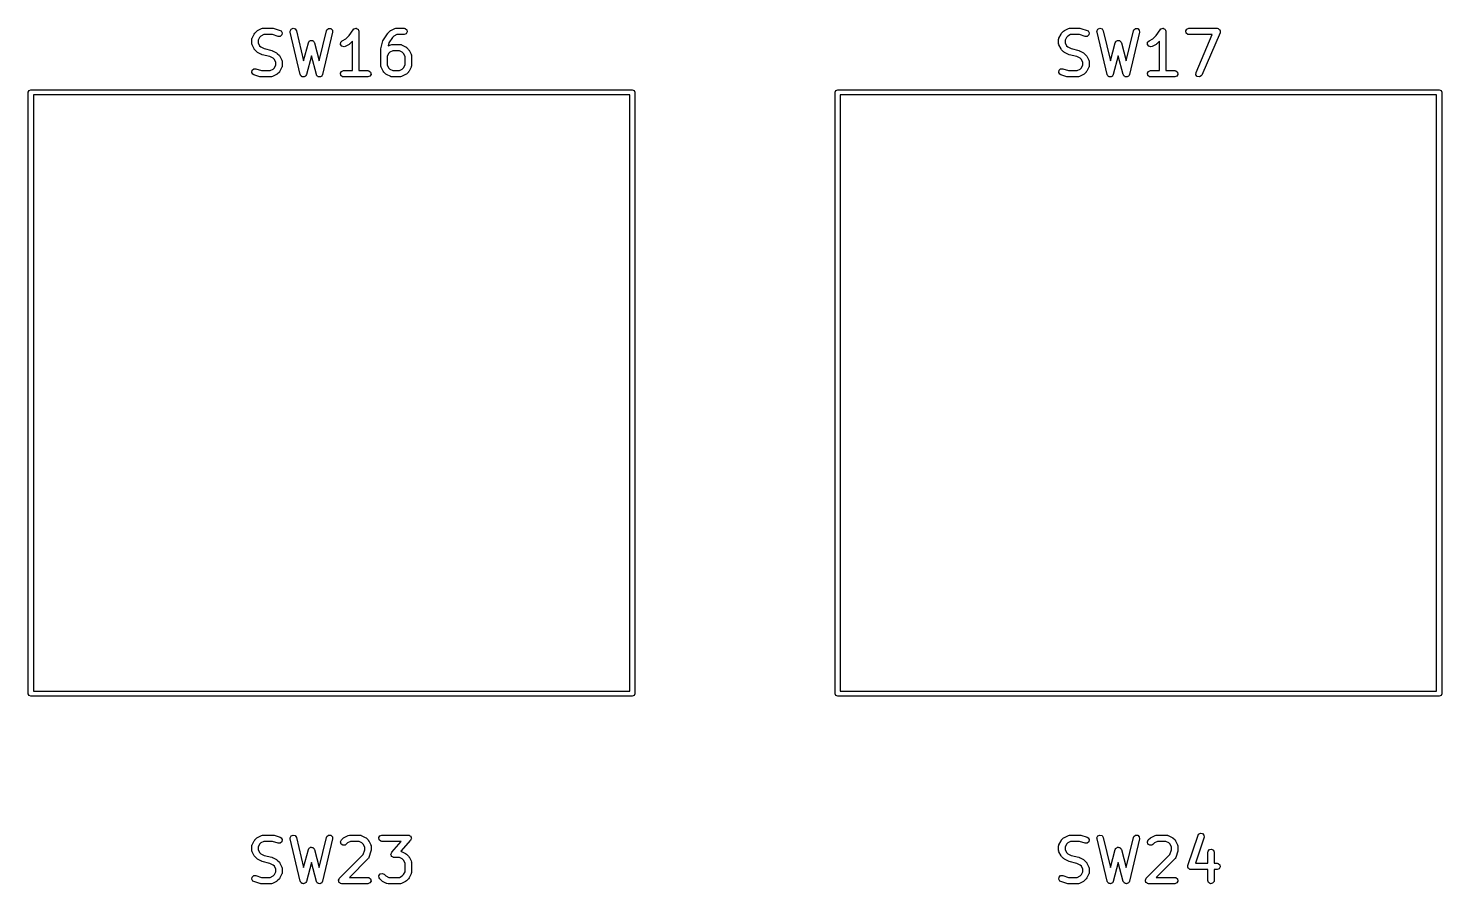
# Model space of a CAD drawing. Extents: x 60 to 196, y -152 to -29.
# Drawn here: x 121.43 to 154.8, y -87.79 to -67.59 of the extents above; entities that cross this region are included whole.
import ezdxf

# ---------------------------------------------------------------- set-up
doc = ezdxf.new("R2010")
doc.units = 0
doc.layers.add('BLACK', color=7, linetype='CONTINUOUS')

msp = doc.modelspace()

# ---------------------------------------------------------------- linework, layer by layer
at = {"layer": 'BLACK', "linetype": 'CONTINUOUS'}
for p, q in [((126.711, -67.8196), (126.759, -67.7243)), ((126.759, -67.7243), (126.772, -67.7063)), ((126.772, -67.7063), (126.773, -67.7048)), ((126.773, -67.7048), (126.82, -67.6572)), ((126.82, -67.6572), (126.839, -67.6443)), ((126.839, -67.6443), (126.84, -67.6432)), ((126.84, -67.6432), (126.935, -67.5955)), ((126.986, -67.7376), (126.918, -67.7719)), ((126.935, -67.5955), (126.96, -67.5881)), ((126.96, -67.5881), (126.964, -67.5892)), ((126.964, -67.5892), (126.968, -67.5876)), ((126.968, -67.5876), (127.207, -67.5876)), ((127.194, -67.7376), (126.986, -67.7376)), ((127.326, -67.7814), (127.194, -67.7376)), ((127.207, -67.5876), (127.229, -67.5915)), ((127.229, -67.5915), (127.23, -67.5915)), ((127.23, -67.5915), (127.373, -67.6391)), ((127.373, -67.6391), (127.396, -67.6515)), ((127.396, -67.6515), (127.423, -67.6952)), ((127.423, -67.6952), (127.415, -67.7459)), ((127.608, -67.654), (127.631, -67.6081)), ((127.61, -67.68), (127.608, -67.654)), ((127.848, -68.68), (127.61, -67.68)), ((127.631, -67.6081), (127.678, -67.5877)), ((127.678, -67.5877), (127.727, -67.6024)), ((127.727, -67.6024), (127.756, -67.6452)), ((127.756, -67.6452), (127.925, -68.3561)), ((128.298, -68.3561), (128.467, -67.6452)), ((128.613, -67.68), (128.375, -68.68)), ((128.467, -67.6452), (128.477, -67.6213)), ((128.477, -67.6213), (128.518, -67.5907)), ((128.518, -67.5907), (128.57, -67.5938)), ((128.57, -67.5938), (128.607, -67.629)), ((128.607, -67.629), (128.613, -67.68)), ((129.005, -67.7577), (129.097, -67.621)), ((129.097, -67.621), (129.115, -67.6022)), ((129.115, -67.6022), (129.119, -67.601)), ((129.119, -67.601), (129.121, -67.5977)), ((129.121, -67.5977), (129.143, -67.5939)), ((129.143, -67.5939), (129.164, -67.5878)), ((129.164, -67.5878), (129.168, -67.5895)), ((129.168, -67.5895), (129.172, -67.5888)), ((129.172, -67.5888), (129.191, -67.5996)), ((129.191, -67.5996), (129.211, -67.6084)), ((129.211, -67.6084), (129.213, -67.6123)), ((129.213, -67.6123), (129.216, -67.6144)), ((129.216, -67.6144), (129.224, -67.6349)), ((129.224, -67.6349), (129.233, -67.6544)), ((129.233, -67.6544), (129.232, -67.6586)), ((129.232, -67.6586), (129.234, -67.6626)), ((129.234, -67.6626), (129.234, -68.5876)), ((129.811, -67.8591), (129.906, -67.7163)), ((129.906, -67.7163), (129.914, -67.708)), ((129.914, -67.708), (129.915, -67.7048)), ((129.915, -67.7048), (129.963, -67.6572)), ((129.963, -67.6572), (129.981, -67.6443)), ((129.981, -67.6443), (129.983, -67.6432)), ((129.983, -67.6432), (130.078, -67.5955)), ((130.129, -67.7376), (130.06, -67.7719)), ((130.078, -67.5955), (130.103, -67.5881)), ((130.103, -67.5881), (130.107, -67.5892)), ((130.107, -67.5892), (130.111, -67.5876)), ((130.111, -67.5876), (130.302, -67.5876)), ((130.302, -67.7376), (130.129, -67.7376)), ((130.302, -67.5876), (130.327, -67.5921)), ((130.35, -67.7201), (130.302, -67.7376)), ((130.327, -67.5921), (130.367, -67.6251)), ((130.376, -67.6756), (130.35, -67.7201)), ((130.367, -67.6251), (130.376, -67.6756)), ((145.761, -67.8196), (145.809, -67.7243)), ((145.809, -67.7243), (145.822, -67.7063)), ((145.822, -67.7063), (145.823, -67.7048)), ((145.823, -67.7048), (145.87, -67.6572)), ((145.87, -67.6572), (145.889, -67.6443)), ((145.889, -67.6443), (145.89, -67.6432)), ((145.89, -67.6432), (145.985, -67.5955)), ((146.036, -67.7376), (145.968, -67.7719)), ((145.985, -67.5955), (146.01, -67.5881)), ((146.01, -67.5881), (146.014, -67.5892)), ((146.014, -67.5892), (146.018, -67.5876)), ((146.018, -67.5876), (146.257, -67.5876)), ((146.244, -67.7376), (146.036, -67.7376)), ((146.376, -67.7814), (146.244, -67.7376)), ((146.257, -67.5876), (146.279, -67.5915)), ((146.279, -67.5915), (146.28, -67.5915)), ((146.28, -67.5915), (146.423, -67.6391)), ((146.423, -67.6391), (146.446, -67.6515)), ((146.446, -67.6515), (146.473, -67.6952)), ((146.473, -67.6952), (146.465, -67.7459)), ((146.658, -67.654), (146.681, -67.6081)), ((146.66, -67.68), (146.658, -67.654)), ((146.898, -68.68), (146.66, -67.68)), ((146.681, -67.6081), (146.728, -67.5877)), ((146.728, -67.5877), (146.777, -67.6024)), ((146.777, -67.6024), (146.806, -67.6452)), ((146.806, -67.6452), (146.975, -68.3561)), ((147.348, -68.3561), (147.517, -67.6452)), ((147.663, -67.68), (147.425, -68.68)), ((147.517, -67.6452), (147.527, -67.6213)), ((147.527, -67.6213), (147.568, -67.5907)), ((147.568, -67.5907), (147.62, -67.5938)), ((147.62, -67.5938), (147.657, -67.629)), ((147.657, -67.629), (147.663, -67.68)), ((148.055, -67.7577), (148.147, -67.621)), ((148.147, -67.621), (148.165, -67.6022)), ((148.165, -67.6022), (148.169, -67.601)), ((148.169, -67.601), (148.171, -67.5977)), ((148.171, -67.5977), (148.193, -67.5939)), ((148.193, -67.5939), (148.214, -67.5878)), ((148.214, -67.5878), (148.218, -67.5895)), ((148.218, -67.5895), (148.222, -67.5888)), ((148.222, -67.5888), (148.241, -67.5996)), ((148.241, -67.5996), (148.261, -67.6084)), ((148.261, -67.6084), (148.263, -67.6123)), ((148.263, -67.6123), (148.266, -67.6144)), ((148.266, -67.6144), (148.274, -67.6349)), ((148.274, -67.6349), (148.283, -67.6544)), ((148.283, -67.6544), (148.282, -67.6586)), ((148.282, -67.6586), (148.284, -67.6626)), ((148.284, -67.6626), (148.284, -68.5876)), ((148.754, -67.6496), (148.78, -67.6052)), ((148.763, -67.7001), (148.754, -67.6496)), ((148.802, -67.7331), (148.763, -67.7001)), ((148.78, -67.6052), (148.828, -67.5876)), ((148.828, -67.7376), (148.802, -67.7331)), ((148.828, -67.5876), (149.495, -67.5876)), ((149.381, -67.7376), (148.828, -67.7376)), ((148.997, -68.6331), (149.381, -67.7376)), ((149.564, -67.6922), (149.135, -68.6922)), ((149.495, -67.5876), (149.52, -67.5921)), ((149.52, -67.5921), (149.527, -67.5978)), ((149.527, -67.5978), (149.536, -67.5999)), ((149.536, -67.5999), (149.546, -67.6139)), ((149.546, -67.6139), (149.56, -67.6251)), ((149.56, -67.6251), (149.561, -67.6338)), ((149.561, -67.6338), (149.566, -67.6409)), ((149.569, -67.6756), (149.564, -67.6833)), ((149.564, -67.6833), (149.564, -67.6922)), ((149.566, -67.6409), (149.565, -67.6584)), ((149.565, -67.6584), (149.569, -67.6756)), ((126.703, -67.8531), (126.707, -67.8274)), ((126.703, -67.9483), (126.703, -67.8531)), ((126.705, -67.9525), (126.703, -67.9483)), ((126.703, -67.9569), (126.705, -67.9525)), ((126.711, -67.9819), (126.703, -67.9569)), ((126.707, -67.8274), (126.71, -67.824)), ((126.71, -67.824), (126.711, -67.8196)), ((126.759, -68.0771), (126.711, -67.9819)), ((126.887, -67.8023), (126.853, -67.8708)), ((126.853, -67.8708), (126.853, -67.9306)), ((126.853, -67.9306), (126.887, -67.9991)), ((126.918, -67.7719), (126.887, -67.8023)), ((126.887, -67.9991), (126.918, -68.0296)), ((126.918, -68.0296), (126.995, -68.068)), ((126.995, -68.068), (127.177, -68.1137)), ((127.377, -67.78), (127.326, -67.7814)), ((127.415, -67.7459), (127.377, -67.78)), ((127.925, -68.3561), (128.039, -67.929)), ((128.039, -67.929), (128.05, -67.9054)), ((128.05, -67.9054), (128.055, -67.9014)), ((128.055, -67.9014), (128.058, -67.8952)), ((128.058, -67.8952), (128.076, -67.8871)), ((128.076, -67.8871), (128.092, -67.8759)), ((128.092, -67.8759), (128.099, -67.8765)), ((128.099, -67.8765), (128.105, -67.8736)), ((128.105, -67.8736), (128.124, -67.8787)), ((128.124, -67.8787), (128.143, -67.8803)), ((128.143, -67.8803), (128.148, -67.8852)), ((128.148, -67.8852), (128.154, -67.8869)), ((128.154, -67.8869), (128.166, -67.9028)), ((128.166, -67.9028), (128.179, -67.9166)), ((128.179, -67.9166), (128.18, -67.9234)), ((128.18, -67.9234), (128.184, -67.929)), ((128.184, -67.929), (128.298, -68.3561)), ((128.801, -67.9697), (128.804, -67.9185)), ((128.832, -68.0109), (128.801, -67.9697)), ((128.804, -67.9185), (128.84, -67.8813)), ((128.882, -68.0228), (128.832, -68.0109)), ((128.84, -67.8813), (128.924, -67.8391)), ((128.907, -68.0154), (128.882, -68.0228)), ((129.002, -67.9678), (128.907, -68.0154)), ((128.924, -67.8391), (129.005, -67.7577)), ((129.003, -67.9666), (129.002, -67.9678)), ((129.021, -67.9537), (129.003, -67.9666)), ((129.084, -67.8913), (129.021, -67.9537)), ((129.084, -68.5876), (129.084, -67.8913)), ((129.753, -68.073), (129.8, -67.8825)), ((129.753, -68.0764), (129.753, -68.073)), ((129.8, -67.8825), (129.811, -67.8595)), ((129.811, -67.8595), (129.811, -67.8591)), ((129.943, -67.9315), (129.924, -68.0056)), ((129.924, -68.0056), (129.983, -67.9765)), ((130.027, -67.8056), (129.943, -67.9315)), ((129.983, -67.9765), (130.007, -67.9691)), ((130.007, -67.9691), (130.012, -67.9701)), ((130.012, -67.9701), (130.016, -67.9686)), ((130.016, -67.9686), (130.207, -67.9686)), ((130.06, -67.7719), (130.027, -67.8056)), ((130.207, -67.9686), (130.232, -67.9731)), ((130.232, -67.9731), (130.236, -67.976)), ((130.236, -67.976), (130.24, -67.9765)), ((130.24, -67.9765), (130.335, -68.0241)), ((130.335, -68.0241), (130.353, -68.0375)), ((130.353, -68.0375), (130.355, -68.0382)), ((130.355, -68.0382), (130.402, -68.0858)), ((145.753, -67.8531), (145.757, -67.8274)), ((145.753, -67.9483), (145.753, -67.8531)), ((145.755, -67.9525), (145.753, -67.9483)), ((145.753, -67.9569), (145.755, -67.9525)), ((145.761, -67.9819), (145.753, -67.9569)), ((145.757, -67.8274), (145.76, -67.824)), ((145.76, -67.824), (145.761, -67.8196)), ((145.809, -68.0771), (145.761, -67.9819)), ((145.937, -67.8023), (145.903, -67.8708)), ((145.903, -67.8708), (145.903, -67.9306)), ((145.903, -67.9306), (145.937, -67.9991)), ((145.968, -67.7719), (145.937, -67.8023)), ((145.937, -67.9991), (145.968, -68.0296)), ((145.968, -68.0296), (146.045, -68.068)), ((146.045, -68.068), (146.227, -68.1137)), ((146.427, -67.78), (146.376, -67.7814)), ((146.465, -67.7459), (146.427, -67.78)), ((146.975, -68.3561), (147.089, -67.929)), ((147.089, -67.929), (147.1, -67.9054)), ((147.1, -67.9054), (147.105, -67.9014)), ((147.105, -67.9014), (147.108, -67.8952)), ((147.108, -67.8952), (147.126, -67.8871)), ((147.126, -67.8871), (147.142, -67.8759)), ((147.142, -67.8759), (147.149, -67.8765)), ((147.149, -67.8765), (147.155, -67.8736)), ((147.155, -67.8736), (147.174, -67.8787)), ((147.174, -67.8787), (147.193, -67.8803)), ((147.193, -67.8803), (147.198, -67.8852)), ((147.198, -67.8852), (147.204, -67.8869)), ((147.204, -67.8869), (147.216, -67.9028)), ((147.216, -67.9028), (147.229, -67.9166)), ((147.229, -67.9166), (147.23, -67.9234)), ((147.23, -67.9234), (147.234, -67.929)), ((147.234, -67.929), (147.348, -68.3561)), ((147.851, -67.9697), (147.854, -67.9185)), ((147.882, -68.0109), (147.851, -67.9697)), ((147.854, -67.9185), (147.89, -67.8813)), ((147.932, -68.0228), (147.882, -68.0109)), ((147.89, -67.8813), (147.974, -67.8391)), ((147.957, -68.0154), (147.932, -68.0228)), ((148.052, -67.9678), (147.957, -68.0154)), ((147.974, -67.8391), (148.055, -67.7577)), ((148.053, -67.9666), (148.052, -67.9678)), ((148.071, -67.9537), (148.053, -67.9666)), ((148.134, -67.8913), (148.071, -67.9537)), ((148.134, -68.5876), (148.134, -67.8913)), ((126.76, -68.0782), (126.759, -68.0771)), ((126.773, -68.0966), (126.76, -68.0782)), ((126.82, -68.1442), (126.773, -68.0966)), ((126.822, -68.1449), (126.82, -68.1442)), ((126.84, -68.1583), (126.822, -68.1449)), ((126.935, -68.2059), (126.84, -68.1583)), ((126.938, -68.2063), (126.935, -68.2059)), ((126.95, -68.2116), (126.938, -68.2063)), ((127.133, -68.2572), (126.95, -68.2116)), ((127.21, -68.2957), (127.133, -68.2572)), ((127.177, -68.1137), (127.189, -68.1189)), ((127.189, -68.1189), (127.192, -68.1193)), ((127.192, -68.1193), (127.288, -68.167)), ((127.24, -68.3261), (127.21, -68.2957)), ((127.274, -68.3946), (127.24, -68.3261)), ((127.274, -68.4544), (127.274, -68.3946)), ((127.288, -68.167), (127.306, -68.1803)), ((127.306, -68.1803), (127.307, -68.181)), ((127.307, -68.181), (127.355, -68.2286)), ((127.355, -68.2286), (127.368, -68.247)), ((127.368, -68.247), (127.369, -68.2481)), ((127.369, -68.2481), (127.416, -68.3434)), ((127.416, -68.3434), (127.424, -68.3683)), ((127.424, -68.3683), (127.423, -68.3727)), ((127.423, -68.3727), (127.424, -68.3769)), ((127.424, -68.3769), (127.424, -68.4721)), ((128.111, -68.2394), (127.993, -68.6819)), ((128.229, -68.6819), (128.111, -68.2394)), ((129.751, -68.0912), (129.753, -68.0764)), ((129.751, -68.4721), (129.751, -68.0912)), ((129.935, -68.1832), (129.901, -68.2518)), ((129.901, -68.2518), (129.901, -68.4544)), ((129.965, -68.1528), (129.935, -68.1832)), ((130.034, -68.1186), (129.965, -68.1528)), ((130.189, -68.1186), (130.034, -68.1186)), ((130.257, -68.1528), (130.189, -68.1186)), ((130.288, -68.1832), (130.257, -68.1528)), ((130.322, -68.2518), (130.288, -68.1832)), ((130.322, -68.4544), (130.322, -68.2518)), ((130.402, -68.0858), (130.415, -68.1041)), ((130.415, -68.1041), (130.416, -68.1053)), ((130.416, -68.1053), (130.464, -68.2005)), ((130.464, -68.2005), (130.472, -68.2255)), ((130.472, -68.2255), (130.47, -68.2298)), ((130.47, -68.2298), (130.472, -68.234)), ((130.472, -68.234), (130.472, -68.4721)), ((145.81, -68.0782), (145.809, -68.0771)), ((145.823, -68.0966), (145.81, -68.0782)), ((145.87, -68.1442), (145.823, -68.0966)), ((145.872, -68.1449), (145.87, -68.1442)), ((145.89, -68.1583), (145.872, -68.1449)), ((145.985, -68.2059), (145.89, -68.1583)), ((145.988, -68.2063), (145.985, -68.2059)), ((146, -68.2116), (145.988, -68.2063)), ((146.183, -68.2572), (146, -68.2116)), ((146.26, -68.2957), (146.183, -68.2572)), ((146.227, -68.1137), (146.239, -68.1189)), ((146.239, -68.1189), (146.242, -68.1193)), ((146.242, -68.1193), (146.338, -68.167)), ((146.29, -68.3261), (146.26, -68.2957)), ((146.324, -68.3946), (146.29, -68.3261)), ((146.324, -68.4544), (146.324, -68.3946)), ((146.338, -68.167), (146.356, -68.1803)), ((146.356, -68.1803), (146.357, -68.181)), ((146.357, -68.181), (146.405, -68.2286)), ((146.405, -68.2286), (146.418, -68.247)), ((146.418, -68.247), (146.419, -68.2481)), ((146.419, -68.2481), (146.466, -68.3434)), ((146.466, -68.3434), (146.474, -68.3683)), ((146.474, -68.3683), (146.473, -68.3727)), ((146.473, -68.3727), (146.474, -68.3769)), ((146.474, -68.3769), (146.474, -68.4721)), ((147.161, -68.2394), (147.043, -68.6819)), ((147.279, -68.6819), (147.161, -68.2394)), ((126.704, -68.63), (126.712, -68.5793)), ((126.731, -68.6737), (126.704, -68.63)), ((126.712, -68.5793), (126.75, -68.5452)), ((126.754, -68.6862), (126.731, -68.6737)), ((126.75, -68.5452), (126.802, -68.5438)), ((126.897, -68.7338), (126.754, -68.6862)), ((126.802, -68.5438), (126.933, -68.5876)), ((126.899, -68.7337), (126.897, -68.7338)), ((126.921, -68.7376), (126.899, -68.7337)), ((127.159, -68.7376), (126.921, -68.7376)), ((126.933, -68.5876), (127.141, -68.5876)), ((127.141, -68.5876), (127.21, -68.5534)), ((127.163, -68.7361), (127.159, -68.7376)), ((127.168, -68.7371), (127.163, -68.7361)), ((127.192, -68.7297), (127.168, -68.7371)), ((127.288, -68.6821), (127.192, -68.7297)), ((127.21, -68.5534), (127.24, -68.523)), ((127.24, -68.523), (127.274, -68.4544)), ((127.289, -68.6809), (127.288, -68.6821)), ((127.307, -68.668), (127.289, -68.6809)), ((127.355, -68.6204), (127.307, -68.668)), ((127.356, -68.6189), (127.355, -68.6204)), ((127.369, -68.6009), (127.356, -68.6189)), ((127.416, -68.5057), (127.369, -68.6009)), ((127.417, -68.5012), (127.416, -68.5057)), ((127.42, -68.4978), (127.417, -68.5012)), ((127.424, -68.4721), (127.42, -68.4978)), ((127.852, -68.6866), (127.848, -68.68)), ((127.853, -68.6944), (127.852, -68.6866)), ((127.866, -68.7074), (127.853, -68.6944)), ((127.876, -68.7228), (127.866, -68.7074)), ((127.884, -68.7251), (127.876, -68.7228)), ((127.889, -68.7306), (127.884, -68.7251)), ((127.908, -68.7322), (127.889, -68.7306)), ((127.925, -68.7375), (127.908, -68.7322)), ((127.932, -68.7344), (127.925, -68.7375)), ((127.94, -68.735), (127.932, -68.7344)), ((127.955, -68.7244), (127.94, -68.735)), ((127.972, -68.7171), (127.955, -68.7244)), ((127.976, -68.7101), (127.972, -68.7171)), ((127.982, -68.7056), (127.976, -68.7101)), ((127.993, -68.6819), (127.982, -68.7056)), ((128.234, -68.6884), (128.229, -68.6819)), ((128.235, -68.6962), (128.234, -68.6884)), ((128.248, -68.7089), (128.235, -68.6962)), ((128.259, -68.724), (128.248, -68.7089)), ((128.266, -68.726), (128.259, -68.724)), ((128.272, -68.7315), (128.266, -68.726)), ((128.29, -68.7325), (128.272, -68.7315)), ((128.308, -68.7373), (128.29, -68.7325)), ((128.315, -68.734), (128.308, -68.7373)), ((128.323, -68.7345), (128.315, -68.734)), ((128.338, -68.7235), (128.323, -68.7345)), ((128.355, -68.7157), (128.338, -68.7235)), ((128.358, -68.7086), (128.355, -68.7157)), ((128.364, -68.7039), (128.358, -68.7086)), ((128.375, -68.68), (128.364, -68.7039)), ((128.799, -68.6496), (128.825, -68.6052)), ((128.808, -68.7001), (128.799, -68.6496)), ((128.848, -68.7331), (128.808, -68.7001)), ((128.825, -68.6052), (128.873, -68.5876)), ((128.873, -68.7376), (128.848, -68.7331)), ((128.873, -68.5876), (129.084, -68.5876)), ((129.445, -68.7376), (128.873, -68.7376)), ((129.234, -68.5876), (129.445, -68.5876)), ((129.445, -68.5876), (129.47, -68.5921)), ((129.493, -68.7201), (129.445, -68.7376)), ((129.47, -68.5921), (129.51, -68.6251)), ((129.519, -68.6756), (129.493, -68.7201)), ((129.51, -68.6251), (129.519, -68.6756)), ((129.752, -68.4764), (129.751, -68.4721)), ((129.751, -68.4807), (129.752, -68.4764)), ((129.759, -68.5057), (129.751, -68.4807)), ((129.806, -68.6009), (129.759, -68.5057)), ((129.807, -68.602), (129.806, -68.6009)), ((129.82, -68.6204), (129.807, -68.602)), ((129.868, -68.668), (129.82, -68.6204)), ((129.869, -68.6687), (129.868, -68.668)), ((129.887, -68.6821), (129.869, -68.6687)), ((129.983, -68.7297), (129.887, -68.6821)), ((129.901, -68.4544), (129.935, -68.523)), ((129.935, -68.523), (129.965, -68.5534)), ((129.965, -68.5534), (130.034, -68.5876)), ((129.987, -68.7302), (129.983, -68.7297)), ((129.99, -68.7331), (129.987, -68.7302)), ((130.016, -68.7376), (129.99, -68.7331)), ((130.207, -68.7376), (130.016, -68.7376)), ((130.034, -68.5876), (130.189, -68.5876)), ((130.189, -68.5876), (130.257, -68.5534)), ((130.211, -68.7361), (130.207, -68.7376)), ((130.215, -68.7371), (130.211, -68.7361)), ((130.24, -68.7297), (130.215, -68.7371)), ((130.335, -68.6821), (130.24, -68.7297)), ((130.257, -68.5534), (130.288, -68.523)), ((130.288, -68.523), (130.322, -68.4544)), ((130.336, -68.6809), (130.335, -68.6821)), ((130.355, -68.668), (130.336, -68.6809)), ((130.402, -68.6204), (130.355, -68.668)), ((130.403, -68.6189), (130.402, -68.6204)), ((130.416, -68.6009), (130.403, -68.6189)), ((130.464, -68.5057), (130.416, -68.6009)), ((130.465, -68.5012), (130.464, -68.5057)), ((130.468, -68.4978), (130.465, -68.5012)), ((130.472, -68.4721), (130.468, -68.4978)), ((145.754, -68.63), (145.762, -68.5793)), ((145.781, -68.6737), (145.754, -68.63)), ((145.762, -68.5793), (145.8, -68.5452)), ((145.804, -68.6862), (145.781, -68.6737)), ((145.8, -68.5452), (145.852, -68.5438)), ((145.947, -68.7338), (145.804, -68.6862)), ((145.852, -68.5438), (145.983, -68.5876)), ((145.949, -68.7337), (145.947, -68.7338)), ((145.971, -68.7376), (145.949, -68.7337)), ((146.209, -68.7376), (145.971, -68.7376)), ((145.983, -68.5876), (146.191, -68.5876)), ((146.191, -68.5876), (146.26, -68.5534)), ((146.213, -68.7361), (146.209, -68.7376)), ((146.218, -68.7371), (146.213, -68.7361)), ((146.242, -68.7297), (146.218, -68.7371)), ((146.338, -68.6821), (146.242, -68.7297)), ((146.26, -68.5534), (146.29, -68.523)), ((146.29, -68.523), (146.324, -68.4544)), ((146.339, -68.6809), (146.338, -68.6821)), ((146.357, -68.668), (146.339, -68.6809)), ((146.405, -68.6204), (146.357, -68.668)), ((146.406, -68.6189), (146.405, -68.6204)), ((146.419, -68.6009), (146.406, -68.6189)), ((146.466, -68.5057), (146.419, -68.6009)), ((146.467, -68.5012), (146.466, -68.5057)), ((146.47, -68.4978), (146.467, -68.5012)), ((146.474, -68.4721), (146.47, -68.4978)), ((146.902, -68.6866), (146.898, -68.68)), ((146.903, -68.6944), (146.902, -68.6866)), ((146.916, -68.7074), (146.903, -68.6944)), ((146.926, -68.7228), (146.916, -68.7074)), ((146.934, -68.7251), (146.926, -68.7228)), ((146.939, -68.7306), (146.934, -68.7251)), ((146.958, -68.7322), (146.939, -68.7306)), ((146.975, -68.7375), (146.958, -68.7322)), ((146.982, -68.7344), (146.975, -68.7375)), ((146.99, -68.735), (146.982, -68.7344)), ((147.005, -68.7244), (146.99, -68.735)), ((147.022, -68.7171), (147.005, -68.7244)), ((147.026, -68.7101), (147.022, -68.7171)), ((147.032, -68.7056), (147.026, -68.7101)), ((147.043, -68.6819), (147.032, -68.7056)), ((147.284, -68.6884), (147.279, -68.6819)), ((147.285, -68.6962), (147.284, -68.6884)), ((147.298, -68.7089), (147.285, -68.6962)), ((147.309, -68.724), (147.298, -68.7089)), ((147.316, -68.726), (147.309, -68.724)), ((147.322, -68.7315), (147.316, -68.726)), ((147.34, -68.7325), (147.322, -68.7315)), ((147.358, -68.7373), (147.34, -68.7325)), ((147.365, -68.734), (147.358, -68.7373)), ((147.373, -68.7345), (147.365, -68.734)), ((147.388, -68.7235), (147.373, -68.7345)), ((147.405, -68.7157), (147.388, -68.7235)), ((147.408, -68.7086), (147.405, -68.7157)), ((147.414, -68.7039), (147.408, -68.7086)), ((147.425, -68.68), (147.414, -68.7039)), ((147.849, -68.6496), (147.875, -68.6052)), ((147.858, -68.7001), (147.849, -68.6496)), ((147.898, -68.7331), (147.858, -68.7001)), ((147.875, -68.6052), (147.923, -68.5876)), ((147.923, -68.7376), (147.898, -68.7331)), ((147.923, -68.5876), (148.134, -68.5876)), ((148.495, -68.7376), (147.923, -68.7376)), ((148.284, -68.5876), (148.495, -68.5876)), ((148.495, -68.5876), (148.52, -68.5921)), ((148.543, -68.7201), (148.495, -68.7376)), ((148.52, -68.5921), (148.56, -68.6251)), ((148.569, -68.6756), (148.543, -68.7201)), ((148.56, -68.6251), (148.569, -68.6756)), ((148.994, -68.6843), (148.997, -68.6331)), ((149.025, -68.7254), (148.994, -68.6843)), ((149.075, -68.7371), (149.025, -68.7254)), ((149.121, -68.714), (149.075, -68.7371)), ((149.135, -68.6922), (149.121, -68.714)), ((121.427, -69.1), (121.445, -69.0576)), ((121.445, -69.0576), (121.487, -69.04)), ((121.487, -69.04), (135.688, -69.04)), ((135.688, -69.04), (135.73, -69.0576)), ((135.73, -69.0576), (135.748, -69.1)), ((140.477, -69.1), (140.495, -69.0576)), ((140.495, -69.0576), (140.537, -69.04)), ((140.537, -69.04), (154.737, -69.04)), ((154.737, -69.04), (154.78, -69.0576)), ((154.78, -69.0576), (154.797, -69.1)), ((121.427, -83.3), (121.427, -69.1)), ((121.547, -69.16), (121.547, -83.24)), ((135.627, -69.16), (121.547, -69.16)), ((135.627, -83.24), (135.627, -69.16)), ((135.748, -69.1), (135.748, -83.3)), ((140.477, -83.3), (140.477, -69.1)), ((140.597, -69.16), (140.597, -83.24)), ((154.677, -69.16), (140.597, -69.16)), ((154.677, -83.24), (154.677, -69.16)), ((154.797, -69.1), (154.797, -83.3)), ((121.445, -83.3424), (121.427, -83.3)), ((121.487, -83.36), (121.445, -83.3424)), ((135.688, -83.36), (121.487, -83.36)), ((121.547, -83.24), (135.627, -83.24)), ((135.73, -83.3424), (135.688, -83.36)), ((135.748, -83.3), (135.73, -83.3424)), ((140.495, -83.3424), (140.477, -83.3)), ((140.537, -83.36), (140.495, -83.3424)), ((154.737, -83.36), (140.537, -83.36)), ((140.597, -83.24), (154.677, -83.24)), ((154.78, -83.3424), (154.737, -83.36)), ((154.797, -83.3), (154.78, -83.3424)), ((126.759, -86.7743), (126.772, -86.7563)), ((126.772, -86.7563), (126.773, -86.7548)), ((126.773, -86.7548), (126.82, -86.7072)), ((126.82, -86.7072), (126.839, -86.6943)), ((126.839, -86.6943), (126.84, -86.6932)), ((126.84, -86.6932), (126.935, -86.6455)), ((126.935, -86.6455), (126.96, -86.6381)), ((126.96, -86.6381), (126.964, -86.6392)), ((126.964, -86.6392), (126.968, -86.6376)), ((126.968, -86.6376), (127.207, -86.6376)), ((127.207, -86.6376), (127.229, -86.6415)), ((127.229, -86.6415), (127.23, -86.6415)), ((127.23, -86.6415), (127.373, -86.6891)), ((127.373, -86.6891), (127.396, -86.7015)), ((127.396, -86.7015), (127.423, -86.7452)), ((127.423, -86.7452), (127.415, -86.7959)), ((127.608, -86.704), (127.631, -86.6581)), ((127.61, -86.73), (127.608, -86.704)), ((127.848, -87.73), (127.61, -86.73)), ((127.631, -86.6581), (127.678, -86.6377)), ((127.678, -86.6377), (127.727, -86.6524)), ((127.727, -86.6524), (127.756, -86.6952)), ((127.756, -86.6952), (127.925, -87.4061)), ((128.298, -87.4061), (128.467, -86.6952)), ((128.613, -86.73), (128.375, -87.73)), ((128.467, -86.6952), (128.477, -86.6713)), ((128.477, -86.6713), (128.518, -86.6407)), ((128.518, -86.6407), (128.57, -86.6438)), ((128.57, -86.6438), (128.607, -86.679)), ((128.607, -86.679), (128.613, -86.73)), ((128.798, -86.8013), (128.82, -86.7548)), ((128.82, -86.7548), (128.868, -86.7072)), ((128.868, -86.7072), (128.886, -86.6943)), ((128.886, -86.6943), (128.887, -86.6932)), ((128.887, -86.6932), (128.983, -86.6455)), ((128.983, -86.6455), (129.007, -86.6381)), ((129.007, -86.6381), (129.012, -86.6392)), ((129.012, -86.6392), (129.016, -86.6376)), ((129.016, -86.6376), (129.254, -86.6376)), ((129.254, -86.6376), (129.28, -86.6421)), ((129.28, -86.6421), (129.283, -86.645)), ((129.283, -86.645), (129.288, -86.6455)), ((129.288, -86.6455), (129.383, -86.6932)), ((129.383, -86.6932), (129.401, -86.7065)), ((129.401, -86.7065), (129.402, -86.7072)), ((129.402, -86.7072), (129.45, -86.7548)), ((129.45, -86.7548), (129.463, -86.7732)), ((129.704, -86.6996), (129.73, -86.6552)), ((129.713, -86.7501), (129.704, -86.6996)), ((129.752, -86.7831), (129.713, -86.7501)), ((129.73, -86.6552), (129.778, -86.6376)), ((129.778, -86.6376), (130.397, -86.6376)), ((130.397, -86.6376), (130.408, -86.6396)), ((130.408, -86.6396), (130.412, -86.639)), ((130.412, -86.639), (130.414, -86.6407)), ((130.414, -86.6407), (130.423, -86.6421)), ((130.423, -86.6421), (130.438, -86.6551)), ((130.438, -86.6551), (130.455, -86.6656)), ((130.461, -86.7432), (130.453, -86.762)), ((130.455, -86.6656), (130.457, -86.6713)), ((130.457, -86.6713), (130.462, -86.6751)), ((130.471, -86.7256), (130.461, -86.7432)), ((130.462, -86.6751), (130.465, -86.695)), ((130.465, -86.695), (130.472, -86.7142)), ((130.472, -86.7142), (130.47, -86.7197)), ((130.47, -86.7197), (130.471, -86.7256)), ((145.809, -86.7743), (145.822, -86.7563)), ((145.822, -86.7563), (145.823, -86.7548)), ((145.823, -86.7548), (145.87, -86.7072)), ((145.87, -86.7072), (145.889, -86.6943)), ((145.889, -86.6943), (145.89, -86.6932)), ((145.89, -86.6932), (145.985, -86.6455)), ((145.985, -86.6455), (146.01, -86.6381)), ((146.01, -86.6381), (146.014, -86.6392)), ((146.014, -86.6392), (146.018, -86.6376)), ((146.018, -86.6376), (146.257, -86.6376)), ((146.257, -86.6376), (146.279, -86.6415)), ((146.279, -86.6415), (146.28, -86.6415)), ((146.28, -86.6415), (146.423, -86.6891)), ((146.423, -86.6891), (146.446, -86.7015)), ((146.446, -86.7015), (146.473, -86.7452)), ((146.473, -86.7452), (146.465, -86.7959)), ((146.658, -86.704), (146.681, -86.6581)), ((146.66, -86.73), (146.658, -86.704)), ((146.898, -87.73), (146.66, -86.73)), ((146.681, -86.6581), (146.728, -86.6377)), ((146.728, -86.6377), (146.777, -86.6524)), ((146.777, -86.6524), (146.806, -86.6952)), ((146.806, -86.6952), (146.975, -87.4061)), ((147.348, -87.4061), (147.517, -86.6952)), ((147.663, -86.73), (147.425, -87.73)), ((147.517, -86.6952), (147.527, -86.6713)), ((147.527, -86.6713), (147.568, -86.6407)), ((147.568, -86.6407), (147.62, -86.6438)), ((147.62, -86.6438), (147.657, -86.679)), ((147.657, -86.679), (147.663, -86.73)), ((147.849, -86.8013), (147.87, -86.7548)), ((147.87, -86.7548), (147.918, -86.7072)), ((147.918, -86.7072), (147.936, -86.6943)), ((147.936, -86.6943), (147.937, -86.6932)), ((147.937, -86.6932), (148.033, -86.6455)), ((148.033, -86.6455), (148.057, -86.6381)), ((148.057, -86.6381), (148.062, -86.6392)), ((148.062, -86.6392), (148.066, -86.6376)), ((148.066, -86.6376), (148.304, -86.6376)), ((148.304, -86.6376), (148.33, -86.6421)), ((148.33, -86.6421), (148.333, -86.645)), ((148.333, -86.645), (148.338, -86.6455)), ((148.338, -86.6455), (148.433, -86.6932)), ((148.433, -86.6932), (148.451, -86.7065)), ((148.451, -86.7065), (148.452, -86.7072)), ((148.452, -86.7072), (148.5, -86.7548)), ((148.5, -86.7548), (148.513, -86.7732)), ((148.804, -87.3556), (149.043, -86.6413)), ((149.185, -86.6887), (148.98, -87.3043)), ((149.043, -86.6413), (149.055, -86.6184)), ((149.055, -86.6184), (149.099, -86.5915)), ((149.099, -86.5915), (149.149, -86.599)), ((149.149, -86.599), (149.183, -86.6374)), ((149.183, -86.6374), (149.185, -86.6887)), ((126.703, -86.9031), (126.707, -86.8774)), ((126.703, -86.9983), (126.703, -86.9031)), ((126.705, -87.0025), (126.703, -86.9983)), ((126.703, -87.0069), (126.705, -87.0025)), ((126.711, -87.0319), (126.703, -87.0069)), ((126.707, -86.8774), (126.71, -86.874)), ((126.71, -86.874), (126.711, -86.8696)), ((126.711, -86.8696), (126.759, -86.7743)), ((126.759, -87.1271), (126.711, -87.0319)), ((126.887, -86.8523), (126.853, -86.9208)), ((126.853, -86.9208), (126.853, -86.9806)), ((126.853, -86.9806), (126.887, -87.0491)), ((126.918, -86.8219), (126.887, -86.8523)), ((126.887, -87.0491), (126.918, -87.0796)), ((126.986, -86.7876), (126.918, -86.8219)), ((126.918, -87.0796), (126.995, -87.118)), ((127.194, -86.7876), (126.986, -86.7876)), ((127.326, -86.8314), (127.194, -86.7876)), ((127.377, -86.83), (127.326, -86.8314)), ((127.415, -86.7959), (127.377, -86.83)), ((127.925, -87.4061), (128.039, -86.979)), ((128.039, -86.979), (128.05, -86.9554)), ((128.05, -86.9554), (128.055, -86.9514)), ((128.055, -86.9514), (128.058, -86.9452)), ((128.058, -86.9452), (128.076, -86.9371)), ((128.076, -86.9371), (128.092, -86.9259)), ((128.092, -86.9259), (128.099, -86.9265)), ((128.099, -86.9265), (128.105, -86.9236)), ((128.105, -86.9236), (128.124, -86.9287)), ((128.124, -86.9287), (128.143, -86.9303)), ((128.143, -86.9303), (128.148, -86.9352)), ((128.148, -86.9352), (128.154, -86.9369)), ((128.154, -86.9369), (128.166, -86.9528)), ((128.166, -86.9528), (128.179, -86.9666)), ((128.179, -86.9666), (128.18, -86.9734)), ((128.18, -86.9734), (128.184, -86.979)), ((128.184, -86.979), (128.298, -87.4061)), ((128.812, -86.8509), (128.798, -86.8013)), ((128.854, -86.8803), (128.812, -86.8509)), ((128.905, -86.8758), (128.854, -86.8803)), ((128.926, -86.8609), (128.905, -86.8758)), ((128.965, -86.8219), (128.926, -86.8609)), ((129.034, -86.7876), (128.965, -86.8219)), ((129.236, -86.7876), (129.034, -86.7876)), ((129.305, -86.8219), (129.236, -86.7876)), ((129.335, -86.8523), (129.305, -86.8219)), ((129.331, -87.1007), (129.37, -86.9862)), ((129.37, -86.9208), (129.335, -86.8523)), ((129.37, -86.9862), (129.37, -86.9208)), ((129.463, -86.7732), (129.464, -86.7743)), ((129.464, -86.7743), (129.512, -86.8696)), ((129.516, -87.0221), (129.468, -87.1649)), ((129.512, -86.8696), (129.519, -86.8945)), ((129.52, -86.9983), (129.516, -87.0204)), ((129.516, -87.0204), (129.516, -87.0221)), ((129.519, -86.8945), (129.518, -86.8989)), ((129.518, -86.8989), (129.52, -86.9031)), ((129.52, -86.9031), (129.52, -86.9983)), ((129.778, -86.7876), (129.752, -86.7831)), ((130.232, -86.7876), (129.778, -86.7876)), ((129.989, -87.092), (129.991, -87.0864)), ((129.995, -87.1112), (129.989, -87.092)), ((129.99, -87.0805), (130, -87.063)), ((129.991, -87.0864), (129.99, -87.0805)), ((130, -87.063), (130.007, -87.0442)), ((130.007, -87.0442), (130.232, -86.7876)), ((130.453, -86.762), (130.226, -87.022)), ((130.226, -87.022), (130.232, -87.0231)), ((130.232, -87.0231), (130.236, -87.026)), ((130.236, -87.026), (130.24, -87.0265)), ((130.24, -87.0265), (130.335, -87.0741)), ((130.335, -87.0741), (130.353, -87.0875)), ((130.353, -87.0875), (130.355, -87.0882)), ((130.355, -87.0882), (130.402, -87.1358)), ((145.753, -86.9031), (145.757, -86.8774)), ((145.753, -86.9983), (145.753, -86.9031)), ((145.755, -87.0025), (145.753, -86.9983)), ((145.753, -87.0069), (145.755, -87.0025)), ((145.761, -87.0319), (145.753, -87.0069)), ((145.757, -86.8774), (145.76, -86.874)), ((145.76, -86.874), (145.761, -86.8696)), ((145.761, -86.8696), (145.809, -86.7743)), ((145.809, -87.1271), (145.761, -87.0319)), ((145.937, -86.8523), (145.903, -86.9208)), ((145.903, -86.9208), (145.903, -86.9806)), ((145.903, -86.9806), (145.937, -87.0491)), ((145.968, -86.8219), (145.937, -86.8523)), ((145.937, -87.0491), (145.968, -87.0796)), ((146.036, -86.7876), (145.968, -86.8219)), ((145.968, -87.0796), (146.045, -87.118)), ((146.244, -86.7876), (146.036, -86.7876)), ((146.376, -86.8314), (146.244, -86.7876)), ((146.427, -86.83), (146.376, -86.8314)), ((146.465, -86.7959), (146.427, -86.83)), ((146.975, -87.4061), (147.089, -86.979)), ((147.089, -86.979), (147.1, -86.9554)), ((147.1, -86.9554), (147.105, -86.9514)), ((147.105, -86.9514), (147.108, -86.9452)), ((147.108, -86.9452), (147.126, -86.9371)), ((147.126, -86.9371), (147.142, -86.9259)), ((147.142, -86.9259), (147.149, -86.9265)), ((147.149, -86.9265), (147.155, -86.9236)), ((147.155, -86.9236), (147.174, -86.9287)), ((147.174, -86.9287), (147.193, -86.9303)), ((147.193, -86.9303), (147.198, -86.9352)), ((147.198, -86.9352), (147.204, -86.9369)), ((147.204, -86.9369), (147.216, -86.9528)), ((147.216, -86.9528), (147.229, -86.9666)), ((147.229, -86.9666), (147.23, -86.9734)), ((147.23, -86.9734), (147.234, -86.979)), ((147.234, -86.979), (147.348, -87.4061)), ((147.862, -86.8509), (147.849, -86.8013)), ((147.904, -86.8803), (147.862, -86.8509)), ((147.955, -86.8758), (147.904, -86.8803)), ((147.976, -86.8609), (147.955, -86.8758)), ((148.015, -86.8219), (147.976, -86.8609)), ((148.084, -86.7876), (148.015, -86.8219)), ((148.286, -86.7876), (148.084, -86.7876)), ((148.355, -86.8219), (148.286, -86.7876)), ((148.385, -86.8523), (148.355, -86.8219)), ((148.381, -87.1007), (148.42, -86.9862)), ((148.42, -86.9208), (148.385, -86.8523)), ((148.42, -86.9862), (148.42, -86.9208)), ((148.513, -86.7732), (148.514, -86.7743)), ((148.514, -86.7743), (148.562, -86.8696)), ((148.566, -87.0221), (148.518, -87.1649)), ((148.562, -86.8696), (148.569, -86.8945)), ((148.57, -86.9983), (148.566, -87.0204)), ((148.566, -87.0204), (148.566, -87.0221)), ((148.569, -86.8945), (148.568, -86.8989)), ((148.568, -86.8989), (148.57, -86.9031)), ((148.57, -86.9031), (148.57, -86.9983)), ((149.277, -87.046), (149.281, -87.0203)), ((149.277, -87.3043), (149.277, -87.046)), ((149.281, -87.0203), (149.314, -86.981)), ((149.314, -86.981), (149.365, -86.9721)), ((149.365, -86.9721), (149.409, -86.9977)), ((149.409, -86.9977), (149.427, -87.046)), ((149.427, -87.046), (149.427, -87.3043)), ((126.76, -87.1282), (126.759, -87.1271)), ((126.773, -87.1466), (126.76, -87.1282)), ((126.82, -87.1942), (126.773, -87.1466)), ((126.822, -87.1949), (126.82, -87.1942)), ((126.84, -87.2083), (126.822, -87.1949)), ((126.935, -87.2559), (126.84, -87.2083)), ((126.938, -87.2563), (126.935, -87.2559)), ((126.95, -87.2616), (126.938, -87.2563)), ((127.133, -87.3072), (126.95, -87.2616)), ((126.995, -87.118), (127.177, -87.1637)), ((127.21, -87.3457), (127.133, -87.3072)), ((127.177, -87.1637), (127.189, -87.1689)), ((127.189, -87.1689), (127.192, -87.1693)), ((127.192, -87.1693), (127.288, -87.217)), ((127.24, -87.3761), (127.21, -87.3457)), ((127.274, -87.4446), (127.24, -87.3761)), ((127.288, -87.217), (127.306, -87.2303)), ((127.306, -87.2303), (127.307, -87.231)), ((127.307, -87.231), (127.355, -87.2786)), ((127.355, -87.2786), (127.368, -87.297)), ((127.368, -87.297), (127.369, -87.2981)), ((127.369, -87.2981), (127.416, -87.3934)), ((127.416, -87.3934), (127.424, -87.4183)), ((127.424, -87.4183), (127.423, -87.4227)), ((127.423, -87.4227), (127.424, -87.4269)), ((127.424, -87.4269), (127.424, -87.5221)), ((128.111, -87.2894), (127.993, -87.7319)), ((128.229, -87.7319), (128.111, -87.2894)), ((128.773, -87.6596), (129.331, -87.1007)), ((129.45, -87.1942), (129.007, -87.6376)), ((129.452, -87.1902), (129.45, -87.1942)), ((129.456, -87.1878), (129.452, -87.1902)), ((129.468, -87.1649), (129.456, -87.1878)), ((129.999, -87.1311), (129.995, -87.1112)), ((130.003, -87.1349), (129.999, -87.1311)), ((130.005, -87.1406), (130.003, -87.1349)), ((130.023, -87.1511), (130.005, -87.1406)), ((130.038, -87.164), (130.023, -87.1511)), ((130.046, -87.1655), (130.038, -87.164)), ((130.049, -87.1671), (130.046, -87.1655)), ((130.053, -87.1666), (130.049, -87.1671)), ((130.064, -87.1686), (130.053, -87.1666)), ((130.189, -87.1686), (130.064, -87.1686)), ((130.257, -87.2028), (130.189, -87.1686)), ((130.288, -87.2332), (130.257, -87.2028)), ((130.322, -87.3018), (130.288, -87.2332)), ((130.322, -87.5044), (130.322, -87.3018)), ((130.402, -87.1358), (130.415, -87.1541)), ((130.415, -87.1541), (130.416, -87.1553)), ((130.416, -87.1553), (130.464, -87.2505)), ((130.464, -87.2505), (130.472, -87.2755)), ((130.472, -87.2755), (130.47, -87.2798)), ((130.47, -87.2798), (130.472, -87.284)), ((130.472, -87.284), (130.472, -87.5221)), ((145.81, -87.1282), (145.809, -87.1271)), ((145.823, -87.1466), (145.81, -87.1282)), ((145.87, -87.1942), (145.823, -87.1466)), ((145.872, -87.1949), (145.87, -87.1942)), ((145.89, -87.2083), (145.872, -87.1949)), ((145.985, -87.2559), (145.89, -87.2083)), ((145.988, -87.2563), (145.985, -87.2559)), ((146, -87.2616), (145.988, -87.2563)), ((146.183, -87.3072), (146, -87.2616)), ((146.045, -87.118), (146.227, -87.1637)), ((146.26, -87.3457), (146.183, -87.3072)), ((146.227, -87.1637), (146.239, -87.1689)), ((146.239, -87.1689), (146.242, -87.1693)), ((146.242, -87.1693), (146.338, -87.217)), ((146.29, -87.3761), (146.26, -87.3457)), ((146.324, -87.4446), (146.29, -87.3761)), ((146.338, -87.217), (146.356, -87.2303)), ((146.356, -87.2303), (146.357, -87.231)), ((146.357, -87.231), (146.405, -87.2786)), ((146.405, -87.2786), (146.418, -87.297)), ((146.418, -87.297), (146.419, -87.2981)), ((146.419, -87.2981), (146.466, -87.3934)), ((146.466, -87.3934), (146.474, -87.4183)), ((146.474, -87.4183), (146.473, -87.4227)), ((146.473, -87.4227), (146.474, -87.4269)), ((146.474, -87.4269), (146.474, -87.5221)), ((147.161, -87.2894), (147.043, -87.7319)), ((147.279, -87.7319), (147.161, -87.2894)), ((147.823, -87.6596), (148.381, -87.1007)), ((148.5, -87.1942), (148.057, -87.6376)), ((148.502, -87.1902), (148.5, -87.1942)), ((148.506, -87.1878), (148.502, -87.1902)), ((148.518, -87.1649), (148.506, -87.1878)), ((148.802, -87.3663), (148.805, -87.3613)), ((148.805, -87.3864), (148.802, -87.3663)), ((148.805, -87.3613), (148.804, -87.3556)), ((148.806, -87.4069), (148.805, -87.3864)), ((148.81, -87.4111), (148.806, -87.4069)), ((148.811, -87.4168), (148.81, -87.4111)), ((148.826, -87.4299), (148.811, -87.4168)), ((148.98, -87.3043), (149.277, -87.3043)), ((149.427, -87.3043), (149.495, -87.3043)), ((149.495, -87.3043), (149.52, -87.3088)), ((149.52, -87.3088), (149.56, -87.3418)), ((149.569, -87.3923), (149.543, -87.4367)), ((149.56, -87.3418), (149.569, -87.3923)), ((126.704, -87.68), (126.712, -87.6293)), ((126.731, -87.7237), (126.704, -87.68)), ((126.712, -87.6293), (126.75, -87.5952)), ((126.754, -87.7362), (126.731, -87.7237)), ((126.75, -87.5952), (126.802, -87.5938)), ((126.897, -87.7838), (126.754, -87.7362)), ((126.802, -87.5938), (126.933, -87.6376)), ((126.933, -87.6376), (127.141, -87.6376)), ((127.141, -87.6376), (127.21, -87.6034)), ((127.288, -87.7321), (127.192, -87.7797)), ((127.21, -87.6034), (127.24, -87.573)), ((127.24, -87.573), (127.274, -87.5044)), ((127.274, -87.5044), (127.274, -87.4446)), ((127.289, -87.7309), (127.288, -87.7321)), ((127.307, -87.718), (127.289, -87.7309)), ((127.355, -87.6704), (127.307, -87.718)), ((127.356, -87.6689), (127.355, -87.6704)), ((127.369, -87.6509), (127.356, -87.6689)), ((127.416, -87.5557), (127.369, -87.6509)), ((127.417, -87.5512), (127.416, -87.5557)), ((127.42, -87.5478), (127.417, -87.5512)), ((127.424, -87.5221), (127.42, -87.5478)), ((127.852, -87.7366), (127.848, -87.73)), ((127.853, -87.7444), (127.852, -87.7366)), ((127.866, -87.7574), (127.853, -87.7444)), ((127.876, -87.7728), (127.866, -87.7574)), ((127.976, -87.7601), (127.972, -87.7671)), ((127.982, -87.7556), (127.976, -87.7601)), ((127.993, -87.7319), (127.982, -87.7556)), ((128.234, -87.7384), (128.229, -87.7319)), ((128.235, -87.7462), (128.234, -87.7384)), ((128.248, -87.7589), (128.235, -87.7462)), ((128.259, -87.774), (128.248, -87.7589)), ((128.358, -87.7586), (128.355, -87.7657)), ((128.364, -87.7539), (128.358, -87.7586)), ((128.375, -87.73), (128.364, -87.7539)), ((128.751, -87.7061), (128.752, -87.703)), ((128.757, -87.7279), (128.751, -87.7061)), ((128.752, -87.6996), (128.763, -87.68)), ((128.752, -87.703), (128.752, -87.6996)), ((128.761, -87.7501), (128.757, -87.7279)), ((128.763, -87.7523), (128.761, -87.7501)), ((128.763, -87.68), (128.773, -87.6596)), ((128.764, -87.7556), (128.763, -87.7523)), ((128.783, -87.7686), (128.764, -87.7556)), ((129.007, -87.6376), (129.445, -87.6376)), ((129.445, -87.6376), (129.47, -87.6421)), ((129.47, -87.6421), (129.51, -87.6751)), ((129.519, -87.7256), (129.493, -87.7701)), ((129.51, -87.6751), (129.519, -87.7256)), ((129.706, -87.598), (129.735, -87.5559)), ((129.71, -87.6491), (129.706, -87.598)), ((129.725, -87.6704), (129.71, -87.6491)), ((129.773, -87.718), (129.725, -87.6704)), ((129.735, -87.5559), (129.785, -87.5427)), ((129.774, -87.7187), (129.773, -87.718)), ((129.792, -87.7321), (129.774, -87.7187)), ((129.785, -87.5427), (129.831, -87.5643)), ((129.887, -87.7797), (129.792, -87.7321)), ((129.831, -87.5643), (129.87, -87.6034)), ((129.87, -87.6034), (129.939, -87.6376)), ((129.939, -87.6376), (130.189, -87.6376)), ((130.189, -87.6376), (130.257, -87.6034)), ((130.335, -87.7321), (130.24, -87.7797)), ((130.257, -87.6034), (130.288, -87.573)), ((130.288, -87.573), (130.322, -87.5044)), ((130.336, -87.7309), (130.335, -87.7321)), ((130.355, -87.718), (130.336, -87.7309)), ((130.402, -87.6704), (130.355, -87.718)), ((130.403, -87.6689), (130.402, -87.6704)), ((130.416, -87.6509), (130.403, -87.6689)), ((130.464, -87.5557), (130.416, -87.6509)), ((130.465, -87.5512), (130.464, -87.5557)), ((130.468, -87.5478), (130.465, -87.5512)), ((130.472, -87.5221), (130.468, -87.5478)), ((145.754, -87.68), (145.762, -87.6293)), ((145.781, -87.7237), (145.754, -87.68)), ((145.762, -87.6293), (145.8, -87.5952)), ((145.804, -87.7362), (145.781, -87.7237)), ((145.8, -87.5952), (145.852, -87.5938)), ((145.947, -87.7838), (145.804, -87.7362)), ((145.852, -87.5938), (145.983, -87.6376)), ((145.983, -87.6376), (146.191, -87.6376)), ((146.191, -87.6376), (146.26, -87.6034)), ((146.338, -87.7321), (146.242, -87.7797)), ((146.26, -87.6034), (146.29, -87.573)), ((146.29, -87.573), (146.324, -87.5044)), ((146.324, -87.5044), (146.324, -87.4446)), ((146.339, -87.7309), (146.338, -87.7321)), ((146.357, -87.718), (146.339, -87.7309)), ((146.405, -87.6704), (146.357, -87.718)), ((146.406, -87.6689), (146.405, -87.6704)), ((146.419, -87.6509), (146.406, -87.6689)), ((146.466, -87.5557), (146.419, -87.6509)), ((146.467, -87.5512), (146.466, -87.5557)), ((146.47, -87.5478), (146.467, -87.5512)), ((146.474, -87.5221), (146.47, -87.5478)), ((146.902, -87.7366), (146.898, -87.73)), ((146.903, -87.7444), (146.902, -87.7366)), ((146.916, -87.7574), (146.903, -87.7444)), ((146.926, -87.7728), (146.916, -87.7574)), ((147.026, -87.7601), (147.022, -87.7671)), ((147.032, -87.7556), (147.026, -87.7601)), ((147.043, -87.7319), (147.032, -87.7556)), ((147.284, -87.7384), (147.279, -87.7319)), ((147.285, -87.7462), (147.284, -87.7384)), ((147.298, -87.7589), (147.285, -87.7462)), ((147.309, -87.774), (147.298, -87.7589)), ((147.408, -87.7586), (147.405, -87.7657)), ((147.414, -87.7539), (147.408, -87.7586)), ((147.425, -87.73), (147.414, -87.7539)), ((147.801, -87.7061), (147.802, -87.703)), ((147.807, -87.7279), (147.801, -87.7061)), ((147.802, -87.6996), (147.813, -87.68)), ((147.802, -87.703), (147.802, -87.6996)), ((147.811, -87.7501), (147.807, -87.7279)), ((147.813, -87.7523), (147.811, -87.7501)), ((147.813, -87.68), (147.823, -87.6596)), ((147.814, -87.7556), (147.813, -87.7523)), ((147.833, -87.7686), (147.814, -87.7556)), ((148.057, -87.6376), (148.495, -87.6376)), ((148.495, -87.6376), (148.52, -87.6421)), ((148.52, -87.6421), (148.56, -87.6751)), ((148.569, -87.7256), (148.543, -87.7701)), ((148.56, -87.6751), (148.569, -87.7256)), ((148.84, -87.4452), (148.826, -87.4299)), ((148.846, -87.4461), (148.84, -87.4452)), ((148.85, -87.4498), (148.846, -87.4461)), ((148.876, -87.4543), (148.85, -87.4498)), ((149.277, -87.4543), (148.876, -87.4543)), ((149.277, -87.7126), (149.277, -87.4543)), ((149.294, -87.7608), (149.277, -87.7126)), ((149.339, -87.7865), (149.294, -87.7608)), ((149.422, -87.7383), (149.389, -87.7776)), ((149.427, -87.7126), (149.422, -87.7383)), ((149.495, -87.4543), (149.427, -87.4543)), ((149.427, -87.4543), (149.427, -87.7126)), ((149.543, -87.4367), (149.495, -87.4543)), ((126.899, -87.7837), (126.897, -87.7838)), ((126.921, -87.7876), (126.899, -87.7837)), ((127.159, -87.7876), (126.921, -87.7876)), ((127.163, -87.7861), (127.159, -87.7876)), ((127.168, -87.7871), (127.163, -87.7861)), ((127.192, -87.7797), (127.168, -87.7871)), ((127.884, -87.7751), (127.876, -87.7728)), ((127.889, -87.7806), (127.884, -87.7751)), ((127.908, -87.7822), (127.889, -87.7806)), ((127.925, -87.7875), (127.908, -87.7822)), ((127.932, -87.7844), (127.925, -87.7875)), ((127.94, -87.785), (127.932, -87.7844)), ((127.955, -87.7744), (127.94, -87.785)), ((127.972, -87.7671), (127.955, -87.7744)), ((128.266, -87.776), (128.259, -87.774)), ((128.272, -87.7815), (128.266, -87.776)), ((128.29, -87.7825), (128.272, -87.7815)), ((128.308, -87.7873), (128.29, -87.7825)), ((128.315, -87.784), (128.308, -87.7873)), ((128.323, -87.7845), (128.315, -87.784)), ((128.338, -87.7735), (128.323, -87.7845)), ((128.355, -87.7657), (128.338, -87.7735)), ((128.8, -87.7831), (128.783, -87.7686)), ((128.805, -87.7839), (128.8, -87.7831)), ((128.806, -87.7851), (128.805, -87.7839)), ((128.809, -87.7848), (128.806, -87.7851)), ((128.826, -87.7876), (128.809, -87.7848)), ((129.445, -87.7876), (128.826, -87.7876)), ((129.493, -87.7701), (129.445, -87.7876)), ((129.892, -87.7802), (129.887, -87.7797)), ((129.895, -87.7831), (129.892, -87.7802)), ((129.921, -87.7876), (129.895, -87.7831)), ((130.207, -87.7876), (129.921, -87.7876)), ((130.211, -87.7861), (130.207, -87.7876)), ((130.215, -87.7871), (130.211, -87.7861)), ((130.24, -87.7797), (130.215, -87.7871)), ((145.949, -87.7837), (145.947, -87.7838)), ((145.971, -87.7876), (145.949, -87.7837)), ((146.209, -87.7876), (145.971, -87.7876)), ((146.213, -87.7861), (146.209, -87.7876)), ((146.218, -87.7871), (146.213, -87.7861)), ((146.242, -87.7797), (146.218, -87.7871)), ((146.934, -87.7751), (146.926, -87.7728)), ((146.939, -87.7806), (146.934, -87.7751)), ((146.958, -87.7822), (146.939, -87.7806)), ((146.975, -87.7875), (146.958, -87.7822)), ((146.982, -87.7844), (146.975, -87.7875)), ((146.99, -87.785), (146.982, -87.7844)), ((147.005, -87.7744), (146.99, -87.785)), ((147.022, -87.7671), (147.005, -87.7744)), ((147.316, -87.776), (147.309, -87.774)), ((147.322, -87.7815), (147.316, -87.776)), ((147.34, -87.7825), (147.322, -87.7815)), ((147.358, -87.7873), (147.34, -87.7825)), ((147.365, -87.784), (147.358, -87.7873)), ((147.373, -87.7845), (147.365, -87.784)), ((147.388, -87.7735), (147.373, -87.7845)), ((147.405, -87.7657), (147.388, -87.7735)), ((147.85, -87.7831), (147.833, -87.7686)), ((147.855, -87.7839), (147.85, -87.7831)), ((147.856, -87.7851), (147.855, -87.7839)), ((147.859, -87.7848), (147.856, -87.7851)), ((147.876, -87.7876), (147.859, -87.7848)), ((148.495, -87.7876), (147.876, -87.7876)), ((148.543, -87.7701), (148.495, -87.7876)), ((149.389, -87.7776), (149.339, -87.7865))]:
    msp.add_line(p, q, dxfattribs=at)

doc.saveas('drawing.dxf')
